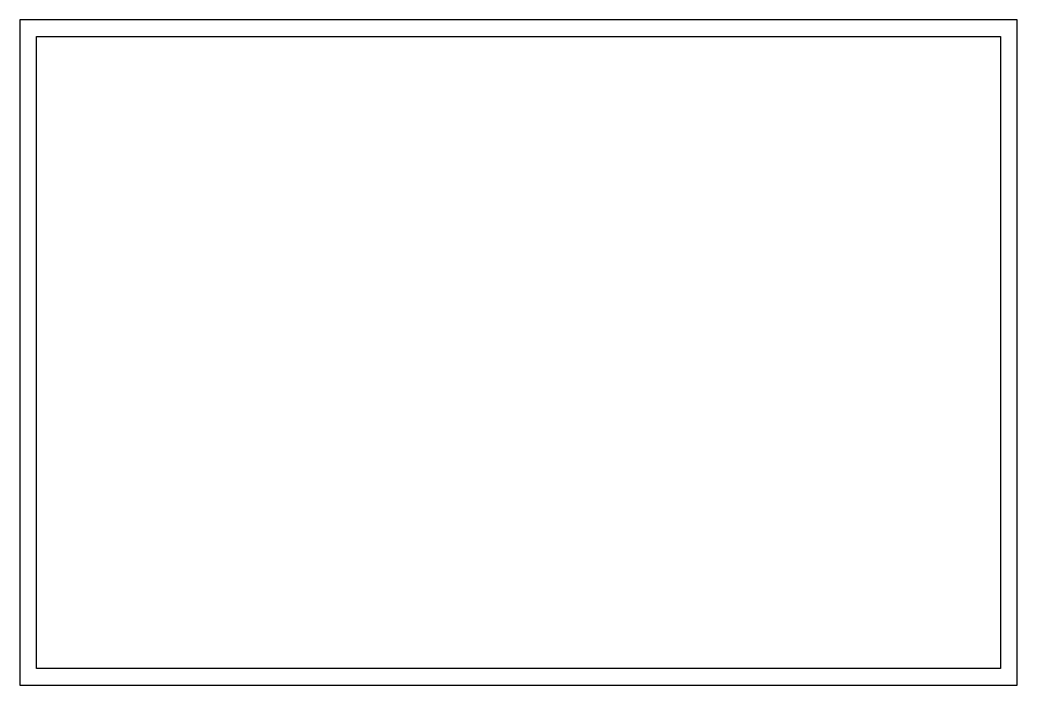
# Model space of a CAD drawing. Header units: millimetres. Extents: x -60 to 60, y -40 to 40.
import ezdxf

# ---------------------------------------------------------------- set-up
doc = ezdxf.new("R2010")
doc.units = ezdxf.units.MM

msp = doc.modelspace()

# ---------------------------------------------------------------- linework, layer by layer
for p, q in [((60, 40, 10), (-60, 40, 10)), ((-60, 40, 10), (-60, -40, 10)), ((60, -40, 10), (60, 40, 10)), ((-58, -38, 10), (-58, 38, 10)), ((-58, 38, 10), (58, 38, 10)), ((58, 38, 10), (58, -38, 10)), ((58, -38, 10), (-58, -38, 10)), ((-60, -40, 10), (60, -40, 10))]:
    msp.add_line(p, q)

doc.saveas('drawing.dxf')
